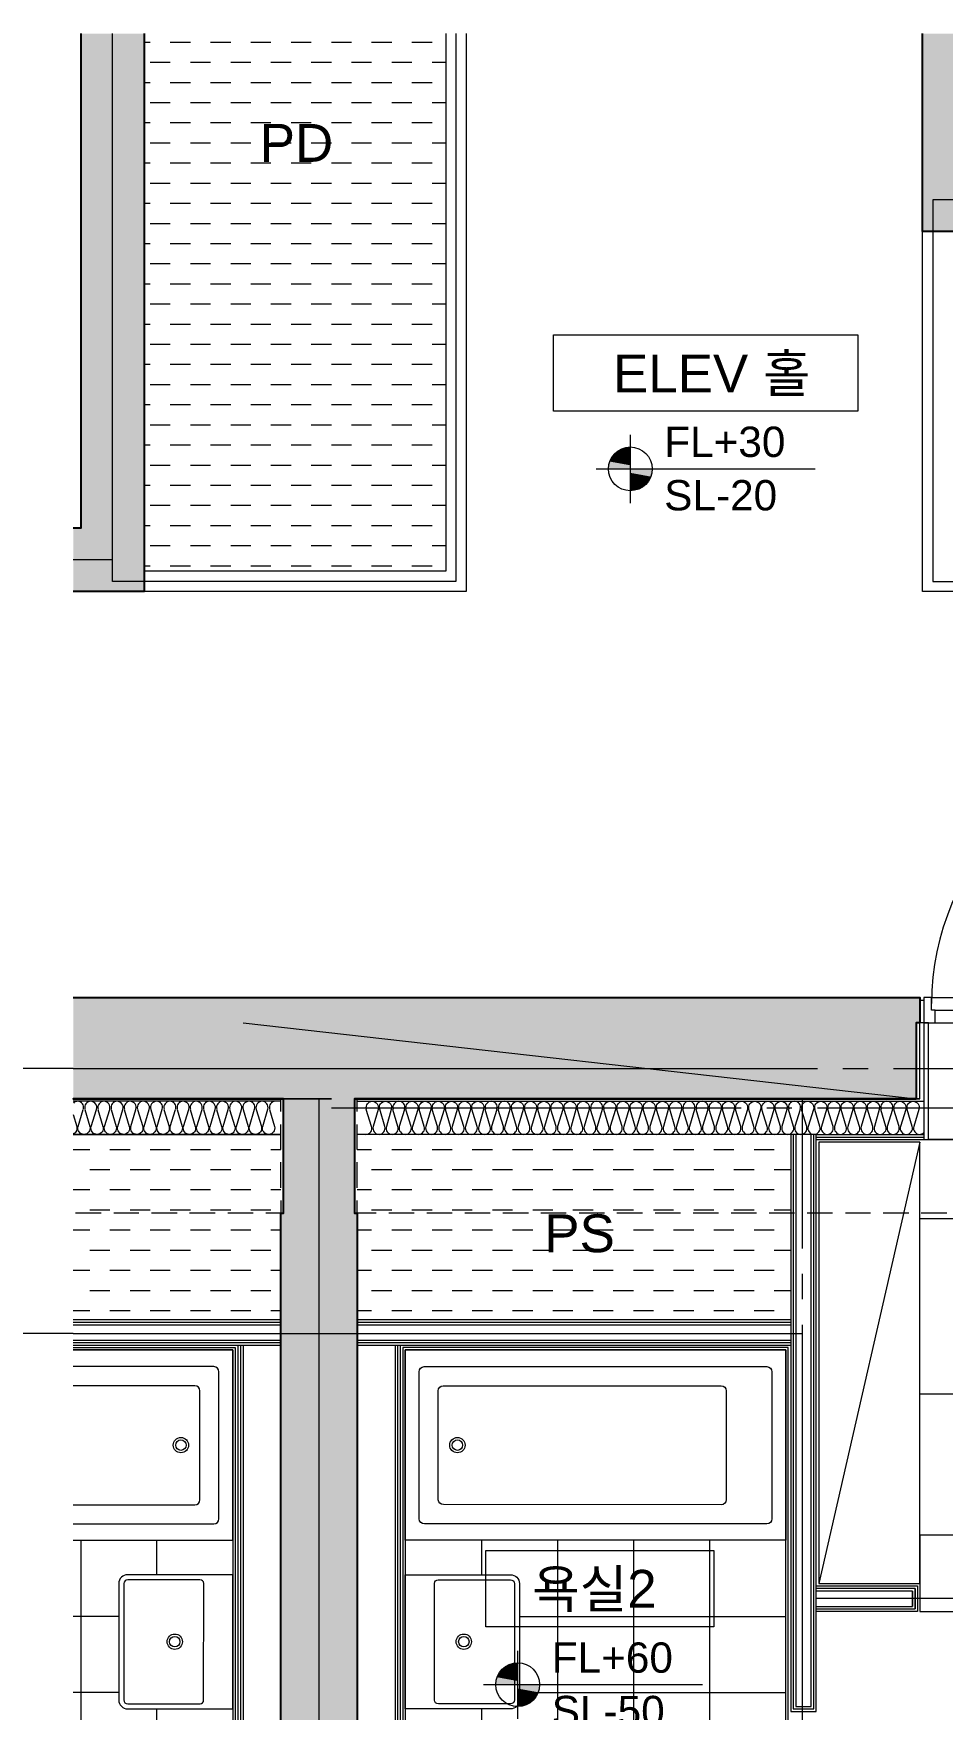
# Model space of a CAD drawing. Header units: millimetres. Extents: x 906 to 41302, y 848 to 28850.
# Drawn here: x 10328 to 13913, y 14655 to 21261 of the extents above; entities that cross this region are included whole.
import ezdxf

# ---------------------------------------------------------------- set-up
doc = ezdxf.new("R2010")
doc.units = ezdxf.units.MM
for name, color, linetype in [('PDF_A-ANNO-PONT', 7, 'Continuous'), ('PDF_A-FLOR-GRID', 7, 'Continuous'), ('PDF_A-FLOR-ROOM-IDEN', 7, 'Continuous'), ('PDF_A-ST-AXIS-CEN', 7, 'Continuous'), ('PDF_X-단위세대$및$주동평면도$A-DOOR', 7, 'Continuous'), ('PDF_X-단위세대$및$주동평면도$A-FIN-INSL', 7, 'Continuous'), ('PDF_X-단위세대$및$주동평면도$A-FIN-INSL-HID', 7, 'Continuous'), ('PDF_X-단위세대$및$주동평면도$A-FLOR-FURN-FIX', 7, 'Continuous'), ('PDF_X-단위세대$및$주동평면도$A-FLOR-GRID', 7, 'Continuous'), ('PDF_X-단위세대$및$주동평면도$A-FLOR-TOIL', 7, 'Continuous'), ('PDF_X-단위세대$및$주동평면도$A-ST-AXIS-CEN', 7, 'Continuous'), ('PDF_X-단위세대$및$주동평면도$A-ST-CONC', 7, 'Continuous'), ('PDF_X-단위세대$및$주동평면도$A-WALL-DRY', 7, 'Continuous'), ('PDF_X-단위세대$및$주동평면도$A-WALL-EXT', 7, 'Continuous'), ('PDF_문자', 7, 'Continuous')]:
    doc.layers.add(name, color=color, linetype=linetype)
doc.layers.add('PDF_X-단위세대$및$주동평면도$A-FIN-INSL-HAT', color=7, linetype='Continuous', true_color=0x666666)
doc.layers.add('PDF_X-단위세대$및$주동평면도$S-ST-CONC-PAT1', color=7, linetype='Continuous', true_color=0xb7b7b7)
doc.styles.add('PDF Arial', font='arial.ttf')

msp = doc.modelspace()

# ---------------------------------------------------------------- linework, layer by layer
at = {"layer": 'PDF_A-ANNO-PONT', "lineweight": 13}
for points in [[(12681, 19678.7), (12681, 19409.8)], [(13410.2, 19544.3), (12546.5, 19544.3)], [(12237.5, 14886.5), (12237.5, 14617.7)], [(12966.7, 14752.1), (12103.1, 14752.1)]]:
    msp.add_lwpolyline(points, dxfattribs=at)
for centre in [(12681.5, 19544.8), (12238, 14752.6)]:
    msp.add_circle(centre, 86.3, dxfattribs=at)
at = {"layer": 'PDF_A-ANNO-PONT', "transparency": 33554559}
for points in [[(12651.3, 19625.7), (12681, 19619.4), (12637.6, 19619.4)], [(12665.1, 19628.9), (12681, 19625.7), (12651.3, 19625.7)], [(12681, 19625.7), (12651.3, 19625.7), (12681, 19619.4)], [(12681, 19631), (12681, 19628.9), (12665.1, 19628.9)], [(12681, 19628.9), (12665.1, 19628.9), (12681, 19625.7)], [(12595.2, 19559.1), (12681, 19544.3), (12594.2, 19544.3)], [(12599.5, 19573.9), (12681, 19559.1), (12595.2, 19559.1)], [(12681, 19559.1), (12595.2, 19559.1), (12681, 19544.3)], [(12605.8, 19587.6), (12681, 19573.9), (12599.5, 19573.9)], [(12681, 19573.9), (12599.5, 19573.9), (12681, 19559.1)], [(12614.3, 19599.3), (12681, 19587.6), (12605.8, 19587.6)], [(12681, 19587.6), (12605.8, 19587.6), (12681, 19573.9)], [(12624.9, 19610.9), (12681, 19599.3), (12614.3, 19599.3)], [(12681, 19599.3), (12614.3, 19599.3), (12681, 19587.6)], [(12637.6, 19619.4), (12681, 19610.9), (12624.9, 19610.9)], [(12681, 19610.9), (12624.9, 19610.9), (12681, 19599.3)], [(12681, 19619.4), (12637.6, 19619.4), (12681, 19610.9)], [(12766.7, 19544.3), (12681, 19544.3), (12765.6, 19529.4)], [(12681, 19544.3), (12765.6, 19529.4), (12681, 19529.4)], [(12765.6, 19529.4), (12681, 19529.4), (12761.4, 19514.6)], [(12681, 19529.4), (12761.4, 19514.6), (12681, 19514.6)], [(12761.4, 19514.6), (12681, 19514.6), (12755, 19500.9)], [(12681, 19514.6), (12755, 19500.9), (12681, 19500.9)], [(12755, 19500.9), (12681, 19500.9), (12746.6, 19489.2)], [(12681, 19500.9), (12746.6, 19489.2), (12681, 19489.2)], [(12746.6, 19489.2), (12681, 19489.2), (12736, 19477.6)], [(12681, 19489.2), (12736, 19477.6), (12681, 19477.6)], [(12736, 19477.6), (12681, 19477.6), (12723.3, 19469.1)], [(12681, 19477.6), (12723.3, 19469.1), (12681, 19469.1)], [(12723.3, 19469.1), (12681, 19469.1), (12710.6, 19462.8)], [(12681, 19469.1), (12710.6, 19462.8), (12681, 19462.8)], [(12681, 19462.8), (12681, 19459.6), (12695.8, 19459.6)], [(12681, 19462.8), (12710.6, 19462.8), (12695.8, 19459.6)], [(12681, 19459.6), (12695.8, 19459.6), (12681, 19457.5)], [(12170.8, 14807.2), (12237.5, 14795.5), (12162.4, 14795.5)], [(12181.4, 14817.7), (12237.5, 14807.2), (12170.8, 14807.2)], [(12237.5, 14807.2), (12170.8, 14807.2), (12237.5, 14795.5)], [(12194.1, 14827.3), (12237.5, 14817.7), (12181.4, 14817.7)], [(12237.5, 14817.7), (12181.4, 14817.7), (12237.5, 14807.2)], [(12207.9, 14833.6), (12237.5, 14827.3), (12194.1, 14827.3)], [(12237.5, 14827.3), (12194.1, 14827.3), (12237.5, 14817.7)], [(12222.7, 14836.8), (12237.5, 14833.6), (12207.9, 14833.6)], [(12237.5, 14833.6), (12207.9, 14833.6), (12237.5, 14827.3)], [(12237.5, 14838.9), (12237.5, 14836.8), (12222.7, 14836.8)], [(12237.5, 14836.8), (12222.7, 14836.8), (12237.5, 14833.6)], [(12152.8, 14766.9), (12237.5, 14752.1), (12150.7, 14752.1)], [(12156, 14781.8), (12237.5, 14766.9), (12152.8, 14766.9)], [(12237.5, 14766.9), (12152.8, 14766.9), (12237.5, 14752.1)], [(12162.4, 14795.5), (12237.5, 14781.8), (12156, 14781.8)], [(12237.5, 14781.8), (12156, 14781.8), (12237.5, 14766.9)], [(12237.5, 14795.5), (12162.4, 14795.5), (12237.5, 14781.8)], [(12324.3, 14752.1), (12237.5, 14752.1), (12322.2, 14737.3)], [(12237.5, 14752.1), (12322.2, 14737.3), (12237.5, 14737.3)], [(12322.2, 14737.3), (12237.5, 14737.3), (12319, 14722.5)], [(12237.5, 14737.3), (12319, 14722.5), (12237.5, 14722.5)], [(12319, 14722.5), (12237.5, 14722.5), (12312.7, 14708.7)], [(12237.5, 14722.5), (12312.7, 14708.7), (12237.5, 14708.7)], [(12312.7, 14708.7), (12237.5, 14708.7), (12303.1, 14696)], [(12237.5, 14708.7), (12303.1, 14696), (12237.5, 14696)], [(12303.1, 14696), (12237.5, 14696), (12292.5, 14685.4)], [(12237.5, 14696), (12292.5, 14685.4), (12237.5, 14685.4)], [(12292.5, 14685.4), (12237.5, 14685.4), (12280.9, 14677)], [(12237.5, 14685.4), (12280.9, 14677), (12237.5, 14677)], [(12280.9, 14677), (12237.5, 14677), (12267.1, 14670.6)], [(12237.5, 14677), (12267.1, 14670.6), (12237.5, 14670.6)], [(12237.5, 14670.6), (12237.5, 14667.5), (12252.3, 14667.5)], [(12237.5, 14670.6), (12267.1, 14670.6), (12252.3, 14667.5)], [(12237.5, 14667.5), (12252.3, 14667.5), (12237.5, 14665.3)]]:
    msp.add_solid(points, dxfattribs=at)
at = {"layer": 'PDF_A-FLOR-GRID', "lineweight": 5}
for points in [[(10764.3, 21227), (10788.7, 21227)], [(10868, 21227), (10947.4, 21227)], [(11026.8, 21227), (11106.2, 21227)], [(11185.5, 21227), (11264.9, 21227)], [(11344.3, 21227), (11423.7, 21227)], [(11503, 21227), (11582.4, 21227)], [(11661.8, 21227), (11741.2, 21227)], [(11820.5, 21227), (11899.9, 21227)], [(10788.7, 21147.6), (10868, 21147.6)], [(10947.4, 21147.6), (11026.8, 21147.6)], [(11106.2, 21147.6), (11185.5, 21147.6)], [(11264.9, 21147.6), (11344.3, 21147.6)], [(11423.7, 21147.6), (11503, 21147.6)], [(11582.4, 21147.6), (11661.8, 21147.6)], [(11741.2, 21147.6), (11820.5, 21147.6)], [(11899.9, 21147.6), (11954.9, 21147.6)], [(10764.3, 21068.3), (10788.7, 21068.3)], [(10868, 21068.3), (10947.4, 21068.3)], [(11026.8, 21068.3), (11106.2, 21068.3)], [(11185.5, 21068.3), (11264.9, 21068.3)], [(11344.3, 21068.3), (11423.7, 21068.3)], [(11503, 21068.3), (11582.4, 21068.3)], [(11661.8, 21068.3), (11741.2, 21068.3)], [(11820.5, 21068.3), (11899.9, 21068.3)], [(10788.7, 20988.9), (10868, 20988.9)], [(10947.4, 20988.9), (11026.8, 20988.9)], [(11106.2, 20988.9), (11185.5, 20988.9)], [(11264.9, 20988.9), (11344.3, 20988.9)], [(11423.7, 20988.9), (11503, 20988.9)], [(11582.4, 20988.9), (11661.8, 20988.9)], [(11741.2, 20988.9), (11820.5, 20988.9)], [(11899.9, 20988.9), (11954.9, 20988.9)], [(10764.3, 20909.5), (10788.7, 20909.5)], [(10868, 20909.5), (10947.4, 20909.5)], [(11026.8, 20909.5), (11106.2, 20909.5)], [(11185.5, 20909.5), (11264.9, 20909.5)], [(11344.3, 20909.5), (11423.7, 20909.5)], [(11503, 20909.5), (11582.4, 20909.5)], [(11661.8, 20909.5), (11741.2, 20909.5)], [(11820.5, 20909.5), (11899.9, 20909.5)], [(10788.7, 20830.1), (10868, 20830.1)], [(10947.4, 20830.1), (11026.8, 20830.1)], [(11106.2, 20830.1), (11185.5, 20830.1)], [(11264.9, 20830.1), (11344.3, 20830.1)], [(11423.7, 20830.1), (11503, 20830.1)], [(11582.4, 20830.1), (11661.8, 20830.1)], [(11741.2, 20830.1), (11820.5, 20830.1)], [(11899.9, 20830.1), (11954.9, 20830.1)], [(10764.3, 20750.8), (10788.7, 20750.8)], [(10868, 20750.8), (10947.4, 20750.8)], [(11026.8, 20750.8), (11106.2, 20750.8)], [(11185.5, 20750.8), (11264.9, 20750.8)], [(11344.3, 20750.8), (11423.7, 20750.8)], [(11503, 20750.8), (11582.4, 20750.8)], [(11661.8, 20750.8), (11741.2, 20750.8)], [(11820.5, 20750.8), (11899.9, 20750.8)], [(10788.7, 20671.4), (10868, 20671.4)], [(10947.4, 20671.4), (11026.8, 20671.4)], [(11106.2, 20671.4), (11185.5, 20671.4)], [(11264.9, 20671.4), (11344.3, 20671.4)], [(11423.7, 20671.4), (11503, 20671.4)], [(11582.4, 20671.4), (11661.8, 20671.4)], [(11741.2, 20671.4), (11820.5, 20671.4)], [(11899.9, 20671.4), (11954.9, 20671.4)], [(10764.3, 20592), (10788.7, 20592)], [(10868, 20592), (10947.4, 20592)], [(11026.8, 20592), (11106.2, 20592)], [(11185.5, 20592), (11264.9, 20592)], [(11344.3, 20592), (11423.7, 20592)], [(11503, 20592), (11582.4, 20592)], [(11661.8, 20592), (11741.2, 20592)], [(11820.5, 20592), (11899.9, 20592)], [(10788.7, 20512.6), (10868, 20512.6)], [(10947.4, 20512.6), (11026.8, 20512.6)], [(11106.2, 20512.6), (11185.5, 20512.6)], [(11264.9, 20512.6), (11344.3, 20512.6)], [(11423.7, 20512.6), (11503, 20512.6)], [(11582.4, 20512.6), (11661.8, 20512.6)], [(11741.2, 20512.6), (11820.5, 20512.6)], [(11899.9, 20512.6), (11954.9, 20512.6)], [(10764.3, 20433.3), (10788.7, 20433.3)], [(10868, 20433.3), (10947.4, 20433.3)], [(11026.8, 20433.3), (11106.2, 20433.3)], [(11185.5, 20433.3), (11264.9, 20433.3)], [(11344.3, 20433.3), (11423.7, 20433.3)], [(11503, 20433.3), (11582.4, 20433.3)], [(11661.8, 20433.3), (11741.2, 20433.3)], [(11820.5, 20433.3), (11899.9, 20433.3)], [(10788.7, 20353.9), (10868, 20353.9)], [(10947.4, 20353.9), (11026.8, 20353.9)], [(11106.2, 20353.9), (11185.5, 20353.9)], [(11264.9, 20353.9), (11344.3, 20353.9)], [(11423.7, 20353.9), (11503, 20353.9)], [(11582.4, 20353.9), (11661.8, 20353.9)], [(11741.2, 20353.9), (11820.5, 20353.9)], [(11899.9, 20353.9), (11954.9, 20353.9)], [(10764.3, 20274.5), (10788.7, 20274.5)], [(10868, 20274.5), (10947.4, 20274.5)], [(11026.8, 20274.5), (11106.2, 20274.5)], [(11185.5, 20274.5), (11264.9, 20274.5)], [(11344.3, 20274.5), (11423.7, 20274.5)], [(11503, 20274.5), (11582.4, 20274.5)], [(11661.8, 20274.5), (11741.2, 20274.5)], [(11820.5, 20274.5), (11899.9, 20274.5)], [(10788.7, 20195.1), (10868, 20195.1)], [(10947.4, 20195.1), (11026.8, 20195.1)], [(11106.2, 20195.1), (11185.5, 20195.1)], [(11264.9, 20195.1), (11344.3, 20195.1)], [(11423.7, 20195.1), (11503, 20195.1)], [(11582.4, 20195.1), (11661.8, 20195.1)], [(11741.2, 20195.1), (11820.5, 20195.1)], [(11899.9, 20195.1), (11954.9, 20195.1)], [(10764.3, 20115.8), (10788.7, 20115.8)], [(10868, 20115.8), (10947.4, 20115.8)], [(11026.8, 20115.8), (11106.2, 20115.8)], [(11185.5, 20115.8), (11264.9, 20115.8)], [(11344.3, 20115.8), (11423.7, 20115.8)], [(11503, 20115.8), (11582.4, 20115.8)], [(11661.8, 20115.8), (11741.2, 20115.8)], [(11820.5, 20115.8), (11899.9, 20115.8)], [(10788.7, 20036.4), (10868, 20036.4)], [(10947.4, 20036.4), (11026.8, 20036.4)], [(11106.2, 20036.4), (11185.5, 20036.4)], [(11264.9, 20036.4), (11344.3, 20036.4)], [(11423.7, 20036.4), (11503, 20036.4)], [(11582.4, 20036.4), (11661.8, 20036.4)], [(11741.2, 20036.4), (11820.5, 20036.4)], [(11899.9, 20036.4), (11954.9, 20036.4)], [(10764.3, 19957), (10788.7, 19957)], [(10868, 19957), (10947.4, 19957)], [(11026.8, 19957), (11106.2, 19957)], [(11185.5, 19957), (11264.9, 19957)], [(11344.3, 19957), (11423.7, 19957)], [(11503, 19957), (11582.4, 19957)], [(11661.8, 19957), (11741.2, 19957)], [(11820.5, 19957), (11899.9, 19957)], [(10788.7, 19877.6), (10868, 19877.6)], [(10947.4, 19877.6), (11026.8, 19877.6)], [(11106.2, 19877.6), (11185.5, 19877.6)], [(11264.9, 19877.6), (11344.3, 19877.6)], [(11423.7, 19877.6), (11503, 19877.6)], [(11582.4, 19877.6), (11661.8, 19877.6)], [(11741.2, 19877.6), (11820.5, 19877.6)], [(11899.9, 19877.6), (11954.9, 19877.6)], [(10764.3, 19798.3), (10788.7, 19798.3)], [(10868, 19798.3), (10947.4, 19798.3)], [(11026.8, 19798.3), (11106.2, 19798.3)], [(11185.5, 19798.3), (11264.9, 19798.3)], [(11344.3, 19798.3), (11423.7, 19798.3)], [(11503, 19798.3), (11582.4, 19798.3)], [(11661.8, 19798.3), (11741.2, 19798.3)], [(11820.5, 19798.3), (11899.9, 19798.3)], [(10788.7, 19718.9), (10868, 19718.9)], [(10947.4, 19718.9), (11026.8, 19718.9)], [(11106.2, 19718.9), (11185.5, 19718.9)], [(11264.9, 19718.9), (11344.3, 19718.9)], [(11423.7, 19718.9), (11503, 19718.9)], [(11582.4, 19718.9), (11661.8, 19718.9)], [(11741.2, 19718.9), (11820.5, 19718.9)], [(11899.9, 19718.9), (11954.9, 19718.9)], [(10764.3, 19639.5), (10788.7, 19639.5)], [(10868, 19639.5), (10947.4, 19639.5)], [(11026.8, 19639.5), (11106.2, 19639.5)], [(11185.5, 19639.5), (11264.9, 19639.5)], [(11344.3, 19639.5), (11423.7, 19639.5)], [(11503, 19639.5), (11582.4, 19639.5)], [(11661.8, 19639.5), (11741.2, 19639.5)], [(11820.5, 19639.5), (11899.9, 19639.5)], [(10788.7, 19560.1), (10868, 19560.1)], [(10947.4, 19560.1), (11026.8, 19560.1)], [(11106.2, 19560.1), (11185.5, 19560.1)], [(11264.9, 19560.1), (11344.3, 19560.1)], [(11423.7, 19560.1), (11503, 19560.1)], [(11582.4, 19560.1), (11661.8, 19560.1)], [(11741.2, 19560.1), (11820.5, 19560.1)], [(11899.9, 19560.1), (11954.9, 19560.1)], [(10764.3, 19480.8), (10788.7, 19480.8)], [(10868, 19480.8), (10947.4, 19480.8)], [(11026.8, 19480.8), (11106.2, 19480.8)], [(11185.5, 19480.8), (11264.9, 19480.8)], [(11344.3, 19480.8), (11423.7, 19480.8)], [(11503, 19480.8), (11582.4, 19480.8)], [(11661.8, 19480.8), (11741.2, 19480.8)], [(11820.5, 19480.8), (11899.9, 19480.8)], [(10788.7, 19401.4), (10868, 19401.4)], [(10947.4, 19401.4), (11026.8, 19401.4)], [(11106.2, 19401.4), (11185.5, 19401.4)], [(11264.9, 19401.4), (11344.3, 19401.4)], [(11423.7, 19401.4), (11503, 19401.4)], [(11582.4, 19401.4), (11661.8, 19401.4)], [(11741.2, 19401.4), (11820.5, 19401.4)], [(11899.9, 19401.4), (11954.9, 19401.4)], [(10764.3, 19322), (10788.7, 19322)], [(10868, 19322), (10947.4, 19322)], [(11026.8, 19322), (11106.2, 19322)], [(11185.5, 19322), (11264.9, 19322)], [(11344.3, 19322), (11423.7, 19322)], [(11503, 19322), (11582.4, 19322)], [(11661.8, 19322), (11741.2, 19322)], [(11820.5, 19322), (11899.9, 19322)], [(10788.7, 19242.6), (10868, 19242.6)], [(10947.4, 19242.6), (11026.8, 19242.6)], [(11106.2, 19242.6), (11185.5, 19242.6)], [(11264.9, 19242.6), (11344.3, 19242.6)], [(11423.7, 19242.6), (11503, 19242.6)], [(11582.4, 19242.6), (11661.8, 19242.6)], [(11741.2, 19242.6), (11820.5, 19242.6)], [(11899.9, 19242.6), (11954.9, 19242.6)], [(10764.3, 19163.3), (10788.7, 19163.3)], [(10868, 19163.3), (10947.4, 19163.3)], [(11026.8, 19163.3), (11106.2, 19163.3)], [(11185.5, 19163.3), (11264.9, 19163.3)], [(11344.3, 19163.3), (11423.7, 19163.3)], [(11503, 19163.3), (11582.4, 19163.3)], [(11661.8, 19163.3), (11741.2, 19163.3)], [(11820.5, 19163.3), (11899.9, 19163.3)], [(10484.9, 16861.4), (10550.5, 16861.4)], [(10629.9, 16861.4), (10709.3, 16861.4)], [(10788.7, 16861.4), (10868, 16861.4)], [(10947.4, 16861.4), (11026.8, 16861.4)], [(11106.2, 16861.4), (11185.5, 16861.4)], [(11264.9, 16861.4), (11304.1, 16861.4)], [(11604.6, 16861.4), (11661.8, 16861.4)], [(11741.2, 16861.4), (11820.5, 16861.4)], [(11899.9, 16861.4), (11979.3, 16861.4)], [(12058.7, 16861.4), (12138, 16861.4)], [(12217.4, 16861.4), (12296.8, 16861.4)], [(12376.2, 16861.4), (12455.5, 16861.4)], [(12534.9, 16861.4), (12614.3, 16861.4)], [(12693.7, 16861.4), (12773, 16861.4)], [(12852.4, 16861.4), (12931.8, 16861.4)], [(13011.2, 16861.4), (13090.5, 16861.4)], [(13169.9, 16861.4), (13249.3, 16861.4)], [(10550.5, 16783.1), (10629.9, 16783.1)], [(10709.3, 16783.1), (10788.7, 16783.1)], [(10868, 16783.1), (10947.4, 16783.1)], [(11026.8, 16783.1), (11106.2, 16783.1)], [(11185.5, 16783.1), (11264.9, 16783.1)], [(11661.8, 16783.1), (11741.2, 16783.1)], [(11820.5, 16783.1), (11899.9, 16783.1)], [(11979.3, 16783.1), (12058.7, 16783.1)], [(12138, 16783.1), (12217.4, 16783.1)], [(12296.8, 16783.1), (12376.2, 16783.1)], [(12455.5, 16783.1), (12534.9, 16783.1)], [(12614.3, 16783.1), (12693.7, 16783.1)], [(12773, 16783.1), (12852.4, 16783.1)], [(12931.8, 16783.1), (13011.2, 16783.1)], [(13090.5, 16783.1), (13169.9, 16783.1)], [(13249.3, 16783.1), (13314.9, 16783.1)], [(10484.9, 16703.7), (10550.5, 16703.7)], [(10629.9, 16703.7), (10709.3, 16703.7)], [(10788.7, 16703.7), (10868, 16703.7)], [(10947.4, 16703.7), (11026.8, 16703.7)], [(11106.2, 16703.7), (11185.5, 16703.7)], [(11264.9, 16703.7), (11304.1, 16703.7)], [(11604.6, 16703.7), (11661.8, 16703.7)], [(11741.2, 16703.7), (11820.5, 16703.7)], [(11899.9, 16703.7), (11979.3, 16703.7)], [(12058.7, 16703.7), (12138, 16703.7)], [(12217.4, 16703.7), (12296.8, 16703.7)], [(12376.2, 16703.7), (12455.5, 16703.7)], [(12534.9, 16703.7), (12614.3, 16703.7)], [(12693.7, 16703.7), (12773, 16703.7)], [(12852.4, 16703.7), (12931.8, 16703.7)], [(13011.2, 16703.7), (13090.5, 16703.7)], [(13169.9, 16703.7), (13249.3, 16703.7)], [(10550.5, 16624.3), (10629.9, 16624.3)], [(10709.3, 16624.3), (10788.7, 16624.3)], [(10868, 16624.3), (10947.4, 16624.3)], [(11026.8, 16624.3), (11106.2, 16624.3)], [(11185.5, 16624.3), (11264.9, 16624.3)], [(11661.8, 16624.3), (11741.2, 16624.3)], [(11820.5, 16624.3), (11899.9, 16624.3)], [(11979.3, 16624.3), (12058.7, 16624.3)], [(12138, 16624.3), (12217.4, 16624.3)], [(12296.8, 16624.3), (12376.2, 16624.3)], [(12455.5, 16624.3), (12534.9, 16624.3)], [(12614.3, 16624.3), (12693.7, 16624.3)], [(12773, 16624.3), (12852.4, 16624.3)], [(12931.8, 16624.3), (13011.2, 16624.3)], [(13090.5, 16624.3), (13169.9, 16624.3)], [(13249.3, 16624.3), (13314.9, 16624.3)], [(10484.9, 16544.9), (10550.5, 16544.9)], [(10629.9, 16544.9), (10709.3, 16544.9)], [(10788.7, 16544.9), (10868, 16544.9)], [(10947.4, 16544.9), (11026.8, 16544.9)], [(11106.2, 16544.9), (11185.5, 16544.9)], [(11264.9, 16544.9), (11304.1, 16544.9)], [(11604.6, 16544.9), (11661.8, 16544.9)], [(11741.2, 16544.9), (11820.5, 16544.9)], [(11899.9, 16544.9), (11979.3, 16544.9)], [(12058.7, 16544.9), (12138, 16544.9)], [(12217.4, 16544.9), (12296.8, 16544.9)], [(12376.2, 16544.9), (12455.5, 16544.9)], [(12534.9, 16544.9), (12614.3, 16544.9)], [(12693.7, 16544.9), (12773, 16544.9)], [(12852.4, 16544.9), (12931.8, 16544.9)], [(13011.2, 16544.9), (13090.5, 16544.9)], [(13169.9, 16544.9), (13249.3, 16544.9)], [(10550.5, 16465.6), (10629.9, 16465.6)], [(10709.3, 16465.6), (10788.7, 16465.6)], [(10868, 16465.6), (10947.4, 16465.6)], [(11026.8, 16465.6), (11106.2, 16465.6)], [(11185.5, 16465.6), (11264.9, 16465.6)], [(11661.8, 16465.6), (11741.2, 16465.6)], [(11820.5, 16465.6), (11899.9, 16465.6)], [(11979.3, 16465.6), (12058.7, 16465.6)], [(12138, 16465.6), (12217.4, 16465.6)], [(12296.8, 16465.6), (12376.2, 16465.6)], [(12455.5, 16465.6), (12534.9, 16465.6)], [(12614.3, 16465.6), (12693.7, 16465.6)], [(12773, 16465.6), (12852.4, 16465.6)], [(12931.8, 16465.6), (13011.2, 16465.6)], [(13090.5, 16465.6), (13169.9, 16465.6)], [(13249.3, 16465.6), (13314.9, 16465.6)], [(10484.9, 16386.2), (10550.5, 16386.2)], [(10629.9, 16386.2), (10709.3, 16386.2)], [(10788.7, 16386.2), (10868, 16386.2)], [(10947.4, 16386.2), (11026.8, 16386.2)], [(11106.2, 16386.2), (11185.5, 16386.2)], [(11264.9, 16386.2), (11304.1, 16386.2)], [(11604.6, 16386.2), (11661.8, 16386.2)], [(11741.2, 16386.2), (11820.5, 16386.2)], [(11899.9, 16386.2), (11979.3, 16386.2)], [(12058.7, 16386.2), (12138, 16386.2)], [(12217.4, 16386.2), (12296.8, 16386.2)], [(12376.2, 16386.2), (12455.5, 16386.2)], [(12534.9, 16386.2), (12614.3, 16386.2)], [(12693.7, 16386.2), (12773, 16386.2)], [(12852.4, 16386.2), (12931.8, 16386.2)], [(13011.2, 16386.2), (13090.5, 16386.2)], [(13169.9, 16386.2), (13249.3, 16386.2)], [(10550.5, 16306.8), (10629.9, 16306.8)], [(10709.3, 16306.8), (10788.7, 16306.8)], [(10868, 16306.8), (10947.4, 16306.8)], [(11026.8, 16306.8), (11106.2, 16306.8)], [(11185.5, 16306.8), (11264.9, 16306.8)], [(11661.8, 16306.8), (11741.2, 16306.8)], [(11820.5, 16306.8), (11899.9, 16306.8)], [(11979.3, 16306.8), (12058.7, 16306.8)], [(12138, 16306.8), (12217.4, 16306.8)], [(12296.8, 16306.8), (12376.2, 16306.8)], [(12455.5, 16306.8), (12534.9, 16306.8)], [(12614.3, 16306.8), (12693.7, 16306.8)], [(12773, 16306.8), (12852.4, 16306.8)], [(12931.8, 16306.8), (13011.2, 16306.8)], [(13090.5, 16306.8), (13169.9, 16306.8)], [(13249.3, 16306.8), (13314.9, 16306.8)], [(10484.9, 16227.4), (10550.5, 16227.4)], [(10629.9, 16227.4), (10709.3, 16227.4)], [(10788.7, 16227.4), (10868, 16227.4)], [(10947.4, 16227.4), (11026.8, 16227.4)], [(11106.2, 16227.4), (11185.5, 16227.4)], [(11264.9, 16227.4), (11304.1, 16227.4)], [(11604.6, 16227.4), (11661.8, 16227.4)], [(11741.2, 16227.4), (11820.5, 16227.4)], [(11899.9, 16227.4), (11979.3, 16227.4)], [(12058.7, 16227.4), (12138, 16227.4)], [(12217.4, 16227.4), (12296.8, 16227.4)], [(12376.2, 16227.4), (12455.5, 16227.4)], [(12534.9, 16227.4), (12614.3, 16227.4)], [(12693.7, 16227.4), (12773, 16227.4)], [(12852.4, 16227.4), (12931.8, 16227.4)], [(13011.2, 16227.4), (13090.5, 16227.4)], [(13169.9, 16227.4), (13249.3, 16227.4)]]:
    msp.add_lwpolyline(points, dxfattribs=at)
at = {"layer": 'PDF_A-FLOR-ROOM-IDEN', "lineweight": 13}
for points in [[(12378.3, 19772.9), (12378.3, 20073.4), (13578.4, 20073.4), (13578.4, 19772.9)], [(12111.6, 14980.7), (12111.6, 15281.3), (13011.2, 15281.3), (13011.2, 14980.7)]]:
    msp.add_lwpolyline(points, close=True, dxfattribs=at)
at = {"layer": 'PDF_A-ST-AXIS-CEN', "lineweight": 5}
for points in [[(10484.9, 17181), (8984.2, 17181)], [(10484.9, 16136.4), (8984.2, 16136.4)]]:
    msp.add_lwpolyline(points, dxfattribs=at)
at = {"layer": 'PDF_X-단위세대$및$주동평면도$A-DOOR', "lineweight": 9}
for points in [[(13824, 17450.9), (13839.8, 17450.9), (13839.8, 17360.9), (13824, 17360.9)], [(13884.3, 17411.7), (13869.5, 17411.7), (13869.5, 17461.5), (13839.8, 17461.5), (13839.8, 17360.9), (13884.3, 17360.9)], [(13857.8, 17360.9), (13839.8, 17360.9), (13839.8, 16901.6), (13857.8, 16901.6)]]:
    msp.add_lwpolyline(points, close=True, dxfattribs=at)
at = {"layer": 'PDF_X-단위세대$및$주동평면도$A-DOOR', "lineweight": 5}
for points in [[(13869.5, 17461.5), (14909.8, 17461.5)], [(13884.3, 17411.7), (14895, 17411.7)], [(13884.3, 17360.9), (14895, 17360.9)]]:
    msp.add_lwpolyline(points, dxfattribs=at)
at = {"layer": 'PDF_X-단위세대$및$주동평면도$A-DOOR', "lineweight": 9}
msp.add_lwpolyline([(13839.8, 17061.4), (13839.8, 16901.6), (13857.8, 16901.6), (13857.8, 17061.4)], dxfattribs=at)
at = {"layer": 'PDF_X-단위세대$및$주동평면도$A-DOOR', "lineweight": 5}
msp.add_lwpolyline([(13857.8, 16901.6), (14921.5, 16901.6)], close=True, dxfattribs=at)
msp.add_arc((14887.1, 17434.5), 1017.6, 89.99997, 179.86271, dxfattribs=at)
at = {"layer": 'PDF_X-단위세대$및$주동평면도$A-FIN-INSL', "lineweight": 5}
for points in [[(13824, 17061.4), (13809.1, 17061.4), (13824, 17061.4), (13824, 17360.9)], [(11304.1, 17051.9), (10484.9, 17051.9)], [(11604.6, 17051.9), (13839.8, 17051.9)], [(11304.1, 16921.7), (10484.9, 16921.7)], [(13414.4, 16921.7), (13839.8, 16921.7)]]:
    msp.add_lwpolyline(points, dxfattribs=at)
at = {"layer": 'PDF_X-단위세대$및$주동평면도$A-FIN-INSL-HAT', "lineweight": 9}
for points in [[(10525.2, 17021.3, 0.501596), (10502.4, 17051.9, 0.197863), (10485.6, 17045)], [(10582.3, 17020.1), (10602.4, 16952.4, -0.501596), (10579.6, 16921.7, -0.501596), (10555.8, 16952.4), (10577, 17020.1, 0.501596), (10554.2, 17051.9, 0.501596), (10531.4, 17021.3)], [(10634.1, 17020.1), (10654.2, 16952.4, -0.501596), (10631.5, 16921.7, -0.501596), (10608.7, 16952.4), (10628.8, 17020.1, 0.501596), (10606.1, 17051.9, 0.501596), (10583.3, 17021.3)], [(10686, 17020.1), (10706.1, 16952.4, -0.501596), (10684.4, 16921.7, -0.501596), (10660.6, 16952.4), (10680.7, 17020.1, 0.501596), (10658, 17051.9, 0.501596), (10635.1, 17021.3)], [(10737.9, 17020.1), (10759, 16952.4, -0.501596), (10736.3, 16921.7, -0.501596), (10712.5, 16952.4), (10732.6, 17020.1, 0.501596), (10709.8, 17051.9, 0.501596), (10687, 17021.3)], [(10842.6, 17020.1), (10862.8, 16952.3, -0.501596), (10840, 16921.7, -0.501596), (10816.2, 16952.4), (10836.4, 17021.3, 0.501596), (10813.5, 17051.9, 0.501596), (10790.8, 17020.1), (10811, 16952.3, -0.501596), (10788.1, 16921.7, -0.501596), (10764.3, 16952.4), (10784.4, 17020.1, 0.501596), (10761.7, 17051.9, 0.501596), (10738.8, 17021.3)], [(10889.3, 17021.3, 0.501596), (10866.4, 17051.9, 0.501596), (10843.6, 17021.3)], [(10946.3, 17020.1), (10966.5, 16952.4, -0.501596), (10943.7, 16921.7, -0.501596), (10919.9, 16952.4), (10941.1, 17020.1, 0.501596), (10918.3, 17051.9, 0.501596), (10895.5, 17021.3)], [(10998.2, 17020.1), (11018.3, 16952.4, -0.501596), (10995.6, 16921.7, -0.501596), (10972.8, 16952.4), (10992.9, 17020.1, 0.501596), (10970.2, 17051.9, 0.501596), (10947.3, 17021.3)], [(11050.1, 17020.1), (11070.2, 16952.4, -0.501596), (11048.5, 16921.7, -0.501596), (11024.7, 16952.4), (11044.8, 17020.1, 0.501596), (11022, 17051.9, 0.501596), (10999.2, 17021.3)], [(11101.9, 17020.1), (11122, 16952.4, -0.501596), (11100.3, 16921.7, -0.501596), (11076.5, 16952.4), (11096.6, 17020.1, 0.501596), (11073.9, 17051.9, 0.501596), (11051.1, 17021.3)], [(11258.6, 17020.1), (11278.7, 16952.3, -0.501596), (11255.9, 16921.7, -0.501596), (11232.1, 16952.4), (11252.3, 17021.3, 0.501596), (11229.5, 17051.9, 0.501596), (11206.7, 17020.1), (11226.9, 16952.3, -0.501596), (11204.1, 16921.7, -0.501596), (11180.2, 16952.4), (11200.4, 17021.3, 0.501596), (11177.6, 17051.9, 0.501596), (11154.8, 17020.1), (11175, 16952.3, -0.501596), (11152.2, 16921.7, -0.501596), (11128.4, 16952.4), (11148.5, 17020.1, 0.501596), (11125.7, 17051.9, 0.501596), (11102.9, 17021.3)], [(11641.6, 17021.3, -0.501596), (11664.4, 17051.9, -0.501596), (11687.2, 17020.1), (11668.1, 16952.3, 0.501596), (11690.9, 16921.7, 0.501596), (11713.6, 16952.4), (11693.5, 17021.3, -0.501596), (11716.3, 17051.9, -0.501596), (11739, 17020.1), (11719.9, 16952.3, 0.501596), (11742.7, 16921.7, 0.501596), (11765.5, 16952.4), (11745.4, 17020.1)], [(11792, 17021.3, 0.501596), (11769.2, 17051.9, 0.501596), (11746.4, 17021.3)], [(11798.2, 17021.3, -0.501596), (11821.1, 17051.9, -0.501596), (11843.8, 17020.1), (11822.6, 16952.4, 0.501596), (11846.5, 16921.7, 0.501596), (11869.2, 16952.4), (11849.1, 17020.1)], [(11850.1, 17021.3, -0.501596), (11872.9, 17051.9, -0.501596), (11895.7, 17020.1), (11875.6, 16952.4, 0.501596), (11898.3, 16921.7, 0.501596), (11921.1, 16952.4), (11901, 17020.1)], [(11902, 17021.3, -0.501596), (11924.8, 17051.9, -0.501596), (11947.5, 17020.1), (11927.4, 16952.4, 0.501596), (11951.2, 16921.7, 0.501596), (11972.9, 16952.4), (11952.8, 17020.1)], [(11953.8, 17021.3, -0.501596), (11976.6, 17051.9, -0.501596), (11999.4, 17020.1), (11979.3, 16952.4, 0.501596), (12003.1, 16921.7, 0.501596), (12025.8, 16952.4), (12004.7, 17020.1)], [(12005.7, 17021.3, -0.501596), (12028.5, 17051.9, -0.501596), (12051.2, 17020.1), (12032.1, 16952.3, 0.501596), (12055, 16921.7, 0.501596), (12077.7, 16952.4), (12057.5, 17021.3, -0.501596), (12080.4, 17051.9, -0.501596), (12103.1, 17020.1), (12084, 16952.3, 0.501596), (12106.8, 16921.7, 0.501596), (12129.6, 16952.4), (12109.5, 17020.1)], [(12156.1, 17021.3, 0.501596), (12133.3, 17051.9, 0.501596), (12110.4, 17021.3)], [(12208, 17021.3, 0.501596), (12185.1, 17051.9, 0.501596), (12162.3, 17021.3)], [(12214.2, 17021.3, -0.501596), (12237, 17051.9, -0.501596), (12259.7, 17020.1), (12239.6, 16952.4, 0.501596), (12262.4, 16921.7, 0.501596), (12285.1, 16952.4), (12265, 17020.1)], [(12266, 17021.3, -0.501596), (12288.8, 17051.9, -0.501596), (12311.6, 17020.1), (12291.5, 16952.4, 0.501596), (12314.2, 16921.7, 0.501596), (12337, 16952.4), (12316.9, 17020.1)], [(12317.9, 17021.3, -0.501596), (12340.7, 17051.9, -0.501596), (12363.5, 17020.1), (12343.3, 16952.4, 0.501596), (12367.2, 16921.7, 0.501596), (12388.9, 16952.4), (12368.7, 17020.1)], [(12369.7, 17021.3, -0.501596), (12392.6, 17051.9, -0.501596), (12415.3, 17020.1), (12395.2, 16952.4, 0.501596), (12419, 16921.7, 0.501596), (12441.8, 16952.4), (12420.6, 17020.1)], [(12421.6, 17021.3, -0.501596), (12444.4, 17051.9, -0.501596), (12467.2, 17020.1), (12448.1, 16952.3, 0.501596), (12470.9, 16921.7, 0.501596), (12493.6, 16952.4), (12473.5, 17021.3, -0.501596), (12496.3, 17051.9, -0.501596), (12519, 17020.1), (12499.9, 16952.3, 0.501596), (12522.7, 16921.7, 0.501596), (12545.5, 16952.4), (12525.4, 17020.1)], [(12572, 17021.3, 0.501596), (12549.2, 17051.9, 0.501596), (12526.4, 17021.3)], [(12578.2, 17021.3, -0.501596), (12601.1, 17051.9, -0.501596), (12623.8, 17020.1), (12602.6, 16952.4, 0.501596), (12626.5, 16921.7, 0.501596), (12649.2, 16952.4), (12629.1, 17020.1)], [(12630.1, 17021.3, -0.501596), (12652.9, 17051.9, -0.501596), (12675.7, 17020.1), (12655.6, 16952.4, 0.501596), (12678.3, 16921.7, 0.501596), (12701.1, 16952.4), (12681, 17020.1)], [(12681.9, 17021.3, -0.501596), (12704.8, 17051.9, -0.501596), (12727.5, 17020.1), (12707.4, 16952.4, 0.501596), (12731.2, 16921.7, 0.501596), (12752.9, 16952.4), (12732.8, 17020.1)], [(12733.8, 17021.3, -0.501596), (12756.6, 17051.9, -0.501596), (12779.4, 17020.1), (12759.3, 16952.4, 0.501596), (12783.1, 16921.7, 0.501596), (12805.8, 16952.4), (12784.7, 17020.1)], [(12785.7, 17021.3, -0.501596), (12808.5, 17051.9, -0.501596), (12831.2, 17020.1), (12812.1, 16952.3, 0.501596), (12834.9, 16921.7, 0.501596), (12857.7, 16952.4), (12837.5, 17021.3, -0.501596), (12860.3, 17051.9, -0.501596), (12883.1, 17020.1), (12864, 16952.3, 0.501596), (12886.8, 16921.7, 0.501596), (12909.6, 16952.4), (12889.4, 17020.1)], [(12936.1, 17021.3, 0.501596), (12913.3, 17051.9, 0.501596), (12890.4, 17021.3)], [(12987.9, 17021.3, 0.501596), (12965.1, 17051.9, 0.501596), (12942.3, 17021.3)], [(12994.2, 17021.3, -0.501596), (13017, 17051.9, -0.501596), (13039.7, 17020.1), (13019.6, 16952.4, 0.501596), (13042.4, 16921.7, 0.501596), (13065.1, 16952.4), (13045, 17020.1)], [(13046, 17021.3, -0.501596), (13068.8, 17051.9, -0.501596), (13091.6, 17020.1), (13071.5, 16952.4, 0.501596), (13094.2, 16921.7, 0.501596), (13117, 16952.4), (13096.9, 17020.1)], [(13097.9, 17021.3, -0.501596), (13120.7, 17051.9, -0.501596), (13143.4, 17020.1), (13123.3, 16952.4, 0.501596), (13147.2, 16921.7, 0.501596), (13168.8, 16952.4), (13148.7, 17020.1)], [(13149.7, 17021.3, -0.501596), (13172.6, 17051.9, -0.501596), (13195.3, 17020.1), (13175.2, 16952.4, 0.501596), (13199, 16921.7, 0.501596), (13221.8, 16952.4), (13200.6, 17020.1)], [(13201.6, 17021.3, -0.501596), (13224.4, 17051.9, -0.501596), (13247.2, 17020.1), (13228, 16952.3, 0.501596), (13250.9, 16921.7, 0.501596), (13273.6, 16952.4), (13253.4, 17021.3, -0.501596), (13276.3, 17051.9, -0.501596), (13299, 17020.1), (13279.9, 16952.3, 0.501596), (13302.7, 16921.7, 0.501596), (13325.5, 16952.4), (13305.4, 17020.1)], [(13352, 17021.3, 0.501596), (13329.2, 17051.9, 0.501596), (13306.4, 17021.3)], [(13358.2, 17021.3, -0.501596), (13381, 17051.9, -0.501596), (13403.8, 17020.1), (13382.6, 16952.4, 0.501596), (13406.4, 16921.7, 0.501596), (13429.2, 16952.4), (13409.1, 17020.1)], [(13410.1, 17021.3, -0.501596), (13432.9, 17051.9, -0.501596), (13455.7, 17020.1), (13435.6, 16952.4, 0.501596), (13458.3, 16921.7, 0.501596), (13481.1, 16952.4), (13461, 17020.1)], [(13461.9, 17021.3, -0.501596), (13484.8, 17051.9, -0.501596), (13507.5, 17020.1), (13487.4, 16952.4, 0.501596), (13511.2, 16921.7, 0.501596), (13532.9, 16952.4), (13512.8, 17020.1)], [(13513.8, 17021.3, -0.501596), (13536.6, 17051.9, -0.501596), (13559.4, 17020.1), (13539.3, 16952.4, 0.501596), (13563.1, 16921.7, 0.501596), (13585.8, 16952.4), (13564.7, 17020.1)], [(13565.7, 17021.3, -0.501596), (13588.5, 17051.9, -0.501596), (13611.2, 17020.1), (13592.1, 16952.3, 0.501596), (13614.9, 16921.7, 0.501596), (13637.7, 16952.4), (13617.5, 17021.3, -0.501596), (13640.3, 17051.9, -0.501596), (13663.1, 17020.1), (13644, 16952.3, 0.501596), (13666.8, 16921.7, 0.501596), (13689.6, 16952.4), (13669.4, 17020.1)], [(13716.1, 17021.3, 0.501596), (13693.3, 17051.9, 0.501596), (13670.4, 17021.3)], [(13722.3, 17021.3, -0.501596), (13745.1, 17051.9, -0.501596), (13767.9, 17020.1), (13746.7, 16952.4, 0.501596), (13770.5, 16921.7, 0.501596), (13793.3, 16952.4), (13773.2, 17020.1)], [(13774.1, 17021.3, -0.501596), (13797, 17051.9, -0.501596), (13819.7, 17020.1), (13799.6, 16952.4, 0.501596), (13822.4, 16921.7, 0.183355), (13838.2, 16927.7)], [(10484.9, 17000), (10498.7, 16952.4, -0.386813), (10484.8, 16923.4)], [(10530.4, 17020.1), (10550.5, 16952.4, -0.501596), (10527.8, 16921.7, -0.501596), (10504, 16952.4), (10524.1, 17020.1)], [(10894.5, 17020.1), (10914.6, 16952.4, -0.501596), (10891.8, 16921.7, -0.501596), (10868, 16952.4), (10888.1, 17020.1)], [(11639, 16921.7, 0.501596), (11661.8, 16952.4), (11640.6, 17020.1)], [(11790.9, 17020.1), (11770.8, 16952.4, 0.501596), (11794.6, 16921.7, 0.501596), (11817.4, 16952.4), (11797.2, 17020.1)], [(12155, 17020.1), (12134.9, 16952.4, 0.501596), (12158.7, 16921.7, 0.501596), (12181.4, 16952.4), (12161.3, 17020.1)], [(12206.8, 17020.1), (12186.7, 16952.4, 0.501596), (12210.5, 16921.7, 0.501596), (12233.3, 16952.4), (12213.2, 17020.1)], [(12570.9, 17020.1), (12550.8, 16952.4, 0.501596), (12574.6, 16921.7, 0.501596), (12597.3, 16952.4), (12577.2, 17020.1)], [(12935, 17020.1), (12914.8, 16952.4, 0.501596), (12938.7, 16921.7, 0.501596), (12961.4, 16952.4), (12941.3, 17020.1)], [(12986.8, 17020.1), (12966.7, 16952.4, 0.501596), (12990.5, 16921.7, 0.501596), (13013.3, 16952.4), (12993.2, 17020.1)], [(13350.9, 17020.1), (13330.8, 16952.4, 0.501596), (13354.6, 16921.7, 0.501596), (13377.3, 16952.4), (13357.2, 17020.1)], [(13715, 17020.1), (13694.8, 16952.4, 0.501596), (13718.7, 16921.7, 0.501596), (13741.4, 16952.4), (13721.3, 17020.1)]]:
    msp.add_lwpolyline(points, format="xyb", dxfattribs=at)
for points in [[(11281.8, 17051.9), (11281.8, 17051.9)], [(11638.5, 16921.7), (11638.5, 16921.7)]]:
    msp.add_lwpolyline(points, dxfattribs=at)
msp.add_arc((11282.4, 17028.1), 23.8, 90.00006, 196.55261, dxfattribs=at)
at = {"layer": 'PDF_X-단위세대$및$주동평면도$A-FIN-INSL-HID', "lineweight": 5}
for points in [[(11304.1, 17011.7), (11304.1, 17061.4)], [(11604.6, 17011.7), (11604.6, 17061.4)], [(11304.1, 16861.4), (11304.1, 16960.9)], [(11604.6, 16861.4), (11604.6, 16960.9)], [(11304.1, 16711.1), (11304.1, 16811.6)], [(11604.6, 16711.1), (11604.6, 16811.6)], [(11304.1, 16661.4), (11304.1, 16611.6), (11244.8, 16611.6)], [(11679.8, 16611.6), (11604.6, 16611.6), (11604.6, 16661.4)], [(10595, 16611.6), (10494.4, 16611.6)], [(10744.2, 16611.6), (10644.7, 16611.6)], [(10894.5, 16611.6), (10793.9, 16611.6)], [(11044.8, 16611.6), (10944.2, 16611.6)], [(11194, 16611.6), (11094.5, 16611.6)], [(11829, 16611.6), (11729.5, 16611.6)], [(11979.3, 16611.6), (11879.8, 16611.6)], [(12129.6, 16611.6), (12029, 16611.6)], [(12279.8, 16611.6), (12179.3, 16611.6)], [(12429.1, 16611.6), (12329.6, 16611.6)], [(12579.4, 16611.6), (12479.9, 16611.6)], [(12729.6, 16611.6), (12629.1, 16611.6)], [(12879.9, 16611.6), (12779.4, 16611.6)], [(13029.1, 16611.6), (12929.7, 16611.6)], [(13179.4, 16611.6), (13079.9, 16611.6)], [(13329.7, 16611.6), (13229.2, 16611.6)], [(13478.9, 16611.6), (13379.5, 16611.6)], [(13629.2, 16611.6), (13529.7, 16611.6)], [(13779.5, 16611.6), (13679, 16611.6)], [(13929.8, 16611.6), (13829.3, 16611.6)]]:
    msp.add_lwpolyline(points, dxfattribs=at)
at = {"layer": 'PDF_X-단위세대$및$주동평면도$A-FLOR-FURN-FIX', "lineweight": 9}
msp.add_lwpolyline([(13824, 16891), (13425, 16891), (13425, 15151.1), (13824, 15151.1), (13824, 16891), (13425, 15151.1)], dxfattribs=at)
at = {"layer": 'PDF_X-단위세대$및$주동평면도$A-FLOR-GRID', "lineweight": 5}
for points in [[(13824, 16589.4), (15064.3, 16589.4)], [(13824, 15899.4), (15064.3, 15899.4)], [(10514.5, 15321.5), (10514.5, 14439.9)], [(10814.1, 15321.5), (10814.1, 15186)], [(12094.6, 15321.5), (12094.6, 15186)], [(12394.1, 15321.5), (12394.1, 14439.9)], [(12694.7, 15321.5), (12694.7, 13871.6)], [(12994.2, 15321.5), (12994.2, 13871.6)], [(10664.8, 15020.9), (10484.9, 15020.9)], [(12244.9, 15020.9), (13294.8, 15020.9)], [(10664.8, 14721.4), (10484.9, 14721.4)], [(12244.9, 14721.4), (13294.8, 14721.4)], [(10814.1, 14656.9), (10814.1, 14478)], [(12094.6, 14656.9), (12094.6, 14478)]]:
    msp.add_lwpolyline(points, dxfattribs=at)
at = {"layer": 'PDF_X-단위세대$및$주동평면도$A-FLOR-GRID', "lineweight": 9}
msp.add_lwpolyline([(13824, 15041), (15064.3, 15041), (15064.3, 15341.6), (13824, 15341.6)], close=True, dxfattribs=at)
at = {"layer": 'PDF_X-단위세대$및$주동평면도$A-FLOR-TOIL', "lineweight": 5}
msp.add_lwpolyline([(10484.9, 15321.5), (11114.6, 15321.5), (11114.6, 16071.9), (10484.9, 16071.9), (11114.6, 16071.9), (11114.6, 13871.6), (10484.9, 13871.6)], dxfattribs=at)
for points in [[(11794.1, 16071.9), (13294.8, 16071.9), (13294.8, 15321.5), (11794.1, 15321.5)], [(11794.1, 13871.6), (13294.8, 13871.6), (13294.8, 16071.9), (11794.1, 16071.9)]]:
    msp.add_lwpolyline(points, close=True, dxfattribs=at)
for points in [[(10484.9, 15386.1), (11039.5, 15386.1, 0.414195), (11059.6, 15406.2), (11059.6, 15986.1, 0.414195), (11039.5, 16006.2), (10484.9, 16006.2)], [(13220.2, 16006.2, -0.414195), (13239.8, 15986.1), (13239.8, 15406.7, -0.414195), (13219.6, 15386.1), (11869.7, 15387.1, -0.414195), (11849.1, 15406.2), (11849.1, 15986.1, -0.414195), (11869.2, 16006.2), (13220.2, 16006.2)], [(10484.9, 15461.2), (10964.3, 15461.2, 0.414195), (10984.4, 15481.3), (10984.4, 15911, 0.414195), (10964.3, 15931.1), (10484.9, 15931.1)], [(13040.3, 15931.1, -0.414195), (13059.8, 15911), (13059.8, 15481.8, -0.414195), (13039.7, 15461.2), (11944.9, 15462.3, -0.414195), (11924.2, 15481.3), (11924.2, 15911, -0.414195), (11944.4, 15931.1), (13040.3, 15931.1)], [(10684.9, 14692.3, 0.414197), (10699.8, 14677), (10985, 14677, 0.414197), (10999.3, 14691.8), (11000.3, 15151.6, 0.414197), (10984.4, 15165.9), (10699.8, 15165.9, 0.414197), (10684.9, 15151.1), (10684.9, 14692.3)], [(12224.8, 14692.3, -0.414197), (12208.9, 14677), (11924.8, 14677, -0.414197), (11909.4, 14691.8), (11909.4, 15151.6, -0.414197), (11924.2, 15165.9), (12208.9, 15165.9, -0.414197), (12224.8, 15151.1), (12224.8, 14692.3)]]:
    msp.add_lwpolyline(points, format="xyb", dxfattribs=at)
for points in [[(10664.8, 15151.1), (10664.8, 14692.3, 0.414223), (10699.8, 14656.9), (11114.6, 14656.9), (11114.6, 15186), (10699.8, 15186, 0.414223)], [(12244.9, 15151.1), (12244.9, 14692.3, -0.414223), (12208.9, 14656.9), (11794.1, 14656.9), (11794.1, 15186), (12208.9, 15186, -0.414223)]]:
    msp.add_lwpolyline(points, format="xyb", close=True, dxfattribs=at)
for centre, radius in [((10909.8, 15696.7), 30.2), ((11999.9, 15696.7), 30.2), ((10909.8, 15696.7), 20.6), ((10909.8, 15696.7), 20.6), ((11999.9, 15696.7), 20.6), ((11999.9, 15696.7), 20.6), ((10885.5, 14922), 30.2), ((10885.5, 14922), 20.6), ((10885.5, 14922), 20.6), ((12025.3, 14922), 30.2), ((12025.3, 14922), 20.6), ((12025.3, 14922), 20.6)]:
    msp.add_circle(centre, radius, dxfattribs=at)
at = {"layer": 'PDF_X-단위세대$및$주동평면도$A-ST-AXIS-CEN', "lineweight": 5}
for points in [[(11994.1, 21260.9), (11994.1, 19100.8), (10639.4, 19100.8), (10639.4, 21260.9)], [(17084.7, 20605.8), (13874.8, 20605.8), (13874.8, 19100.8), (16034.8, 19100.8)], [(10639.4, 19186.5), (10484.9, 19186.5)], [(10484.9, 17181), (13419.7, 17181)], [(13519.2, 17181), (13619.7, 17181)], [(13719.2, 17181), (16034.8, 17181)], [(11454.3, 8437), (11454.3, 17061.4)], [(13359.4, 17061.4), (13359.4, 16471.9)], [(11504.1, 17026.5), (13119.1, 17026.5)], [(13219.6, 17026.5), (13319.1, 17026.5)], [(13419.7, 17026.5), (16419, 17026.5)], [(13359.4, 16371.4), (13359.4, 16271.9)], [(10484.9, 16136.4), (11504.1, 16136.4), (13359.4, 16136.4)], [(13359.4, 16171.3), (13359.4, 13771), (15537.4, 13771)], [(15164.9, 15091.8), (13414.4, 15091.8)]]:
    msp.add_lwpolyline(points, dxfattribs=at)
at = {"layer": 'PDF_X-단위세대$및$주동평면도$A-ST-CONC', "lineweight": 25}
for points in [[(10764.3, 21260.9), (10764.3, 19061.7), (10484.9, 19061.7)], [(10514.5, 21260.9), (10514.5, 19311.4), (10484.9, 19311.4)], [(14969.1, 17061.4), (14969.1, 17360.9), (14954.3, 17360.9), (14954.3, 17461.5), (15754.4, 17461.5), (15754.4, 19851.2), (16884.7, 19851.2), (16884.7, 20480.9), (13834.5, 20480.9), (13834.5, 21260.9)], [(10484.9, 17461.5), (13824, 17461.5), (13824, 17360.9), (13809.1, 17360.9), (13809.1, 17061.4)], [(11594, 17061.4), (13809.1, 17061.4), (11604.6, 17061.4), (11594, 17061.4), (11594, 16611.6), (11604.6, 16611.6), (11604.6, 10577), (11594, 10577), (11594, 10126.1), (11604.6, 10126.1), (12384.6, 10126.1), (12384.6, 9876.4), (11504.1, 9876.4), (10524.1, 9876.4), (10524.1, 10126.1), (11314.6, 10126.1), (11314.6, 10577), (11304.1, 10577), (11304.1, 16611.6), (11314.6, 16611.6), (11314.6, 17061.4), (11304.1, 17061.4)]]:
    msp.add_lwpolyline(points, dxfattribs=at)
msp.add_lwpolyline([(11314.6, 17061.4), (10484.9, 17061.4)], close=True, dxfattribs=at)
at = {"layer": 'PDF_X-단위세대$및$주동평면도$A-WALL-DRY', "lineweight": 13}
for points in [[(12034.3, 21260.9), (12034.3, 19061.7), (10764.3, 19061.7)], [(11954.9, 21260.9), (11954.9, 19141), (10764.3, 19141)], [(15054.8, 17461.5), (15054.8, 19061.7), (13834.5, 19061.7), (13834.5, 20480.9)], [(10484.9, 16921.7), (11304.1, 16921.7)], [(13314.9, 16921.7), (13314.9, 14646.3), (13414.4, 14646.3), (13414.4, 16921.7), (11604.6, 16921.7)], [(13324.4, 16921.7), (13324.4, 14656.9), (13404.9, 14656.9), (13404.9, 16921.7)], [(13334, 16921.7), (13334, 14666.4), (13394.3, 14666.4), (13394.3, 16921.7)], [(13414.4, 16911.1), (13839.8, 16911.1)], [(13414.4, 16901.6), (13839.8, 16901.6)], [(10484.9, 16191.5), (11304.1, 16191.5)], [(11604.6, 16191.5), (13314.9, 16191.5)], [(10484.9, 16181.9), (11304.1, 16181.9)], [(10484.9, 16171.3), (11304.1, 16171.3)], [(11604.6, 16181.9), (13314.9, 16181.9)], [(11604.6, 16171.3), (13314.9, 16171.3)], [(10484.9, 16111), (11304.1, 16111)], [(10484.9, 16101.5), (11304.1, 16101.5)], [(10484.9, 16090.9), (11304.1, 16090.9)], [(11134.7, 16090.9), (11134.7, 13851.5)], [(11144.3, 16090.9), (11144.3, 13851.5)], [(11154.8, 16090.9), (11154.8, 13851.5)], [(11604.6, 16111), (13314.9, 16111)], [(11604.6, 16101.5), (13314.9, 16101.5)], [(11604.6, 16090.9), (13314.9, 16090.9)], [(11754.9, 16090.9), (11754.9, 13851.5)], [(11764.4, 16090.9), (11764.4, 13851.5)], [(11774, 16090.9), (11774, 13851.5)], [(13414.4, 15141.6), (13814.4, 15141.6), (13814.4, 15041), (13414.4, 15041)], [(13414.4, 15051.6), (13804.9, 15051.6), (13804.9, 15131), (13414.4, 15131)], [(13804.9, 15131), (13804.9, 15051.6)], [(13814.4, 15141.6), (13814.4, 15041)], [(13414.4, 15061.2), (13794.3, 15061.2), (13794.3, 15121.5), (13414.4, 15121.5)], [(13794.3, 15121.5), (13794.3, 15061.2)]]:
    msp.add_lwpolyline(points, dxfattribs=at)
at = {"layer": 'PDF_X-단위세대$및$주동평면도$A-WALL-EXT', "lineweight": 5}
msp.add_lwpolyline([(10484.9, 16081.4), (11124.1, 16081.4), (11124.1, 13861), (10484.9, 13861)], dxfattribs=at)
msp.add_lwpolyline([(11784.5, 16081.4), (11784.5, 13861), (13304.3, 13861), (13304.3, 16081.4)], close=True, dxfattribs=at)
at = {"layer": 'PDF_X-단위세대$및$주동평면도$S-ST-CONC-PAT1', "lineweight": 0}
for points in [[(11154.8, 17360.9), (13809.1, 17061.4)], [(10484.9, 17061.4), (11504.1, 17061.4), (10484.9, 17061.4)]]:
    msp.add_lwpolyline(points, dxfattribs=at)
at = {"layer": 'PDF_X-단위세대$및$주동평면도$S-ST-CONC-PAT1', "transparency": 33554559}
for points in [[(10611.9, 21260.9), (10514.5, 21260.9), (10514.5, 19061.7)], [(10611.9, 21260.9), (10764.3, 21260.9), (10514.5, 19061.7)], [(10764.3, 21260.9), (10514.5, 19061.7), (10764.3, 19061.7)], [(13996.5, 21260.9), (13834.5, 21260.9), (13834.5, 20480.9)], [(13996.5, 21260.9), (14084.3, 21260.9), (13834.5, 20480.9)], [(14084.3, 21260.9), (13834.5, 20480.9), (14084.3, 20480.9)], [(10484.9, 19311.4), (10484.9, 19308.2), (10514.5, 19311.4)], [(10484.9, 19308.2), (10514.5, 19061.7), (10514.5, 19311.4)], [(10484.9, 19061.7), (10484.9, 19308.2), (10514.5, 19061.7)], [(10484.9, 17461.5), (10484.9, 17283.7), (11594, 17461.5)], [(10484.9, 17283.7), (11594, 17061.4), (11594, 17461.5)], [(13809.1, 17061.4), (13809.1, 17461.5), (11594, 17061.4)], [(13809.1, 17461.5), (11594, 17061.4), (11594, 17461.5)], [(13824, 17360.9), (13824, 17461.5), (13809.1, 17360.9)], [(13824, 17461.5), (13809.1, 17360.9), (13809.1, 17461.5)], [(11154.8, 17061.4), (11154.8, 17360.9), (13809.1, 17061.4)], [(10484.9, 17061.4), (10484.9, 17283.7), (11594, 17061.4)], [(11504.1, 16866.7), (11504.1, 16611.6), (11314.6, 17061.4)], [(11504.1, 16611.6), (11314.6, 17061.4), (11314.6, 16611.6)], [(11504.1, 17061.4), (11504.1, 16866.7), (11314.6, 17061.4)], [(11504.1, 17061.4), (11594, 17061.4), (11504.1, 16703.7)], [(11594, 17061.4), (11504.1, 16703.7), (11594, 16611.6)], [(11504.1, 16703.7), (11594, 16611.6), (11504.1, 16611.6)], [(11504.1, 13929.8), (11504.1, 10577), (11304.1, 16611.6)], [(11504.1, 10577), (11304.1, 16611.6), (11304.1, 10577)], [(11504.1, 16611.6), (11504.1, 13929.8), (11304.1, 16611.6)], [(11504.1, 16611.6), (11604.6, 16611.6), (11504.1, 11917.9)], [(11604.6, 16611.6), (11504.1, 11917.9), (11604.6, 10577)]]:
    msp.add_solid(points, dxfattribs=at)

# ---------------------------------------------------------------- texts
at = {"layer": 'PDF_문자', "attachment_point": 7, "style": 'PDF Arial'}
for s, insert, char_height in [('PD', (11220.5, 20755), 149.38), ('ELEV 홀', (12613.2, 19832.4), 149.38), ('FL+30', (12815.4, 19590.1), 119.51), ('SL-20', (12815.4, 19379.5), 119.51), ('PS', (12342.3, 16454.8), 149.38), ('욕실2', (12294.7, 15039.6), 149.38), ('FL+60', (12371.9, 14797.9), 119.51), ('SL-50', (12371.9, 14587.3), 119.51)]:
    msp.add_mtext(s, dxfattribs=dict(at, insert=insert, char_height=char_height))

doc.saveas('drawing.dxf')
